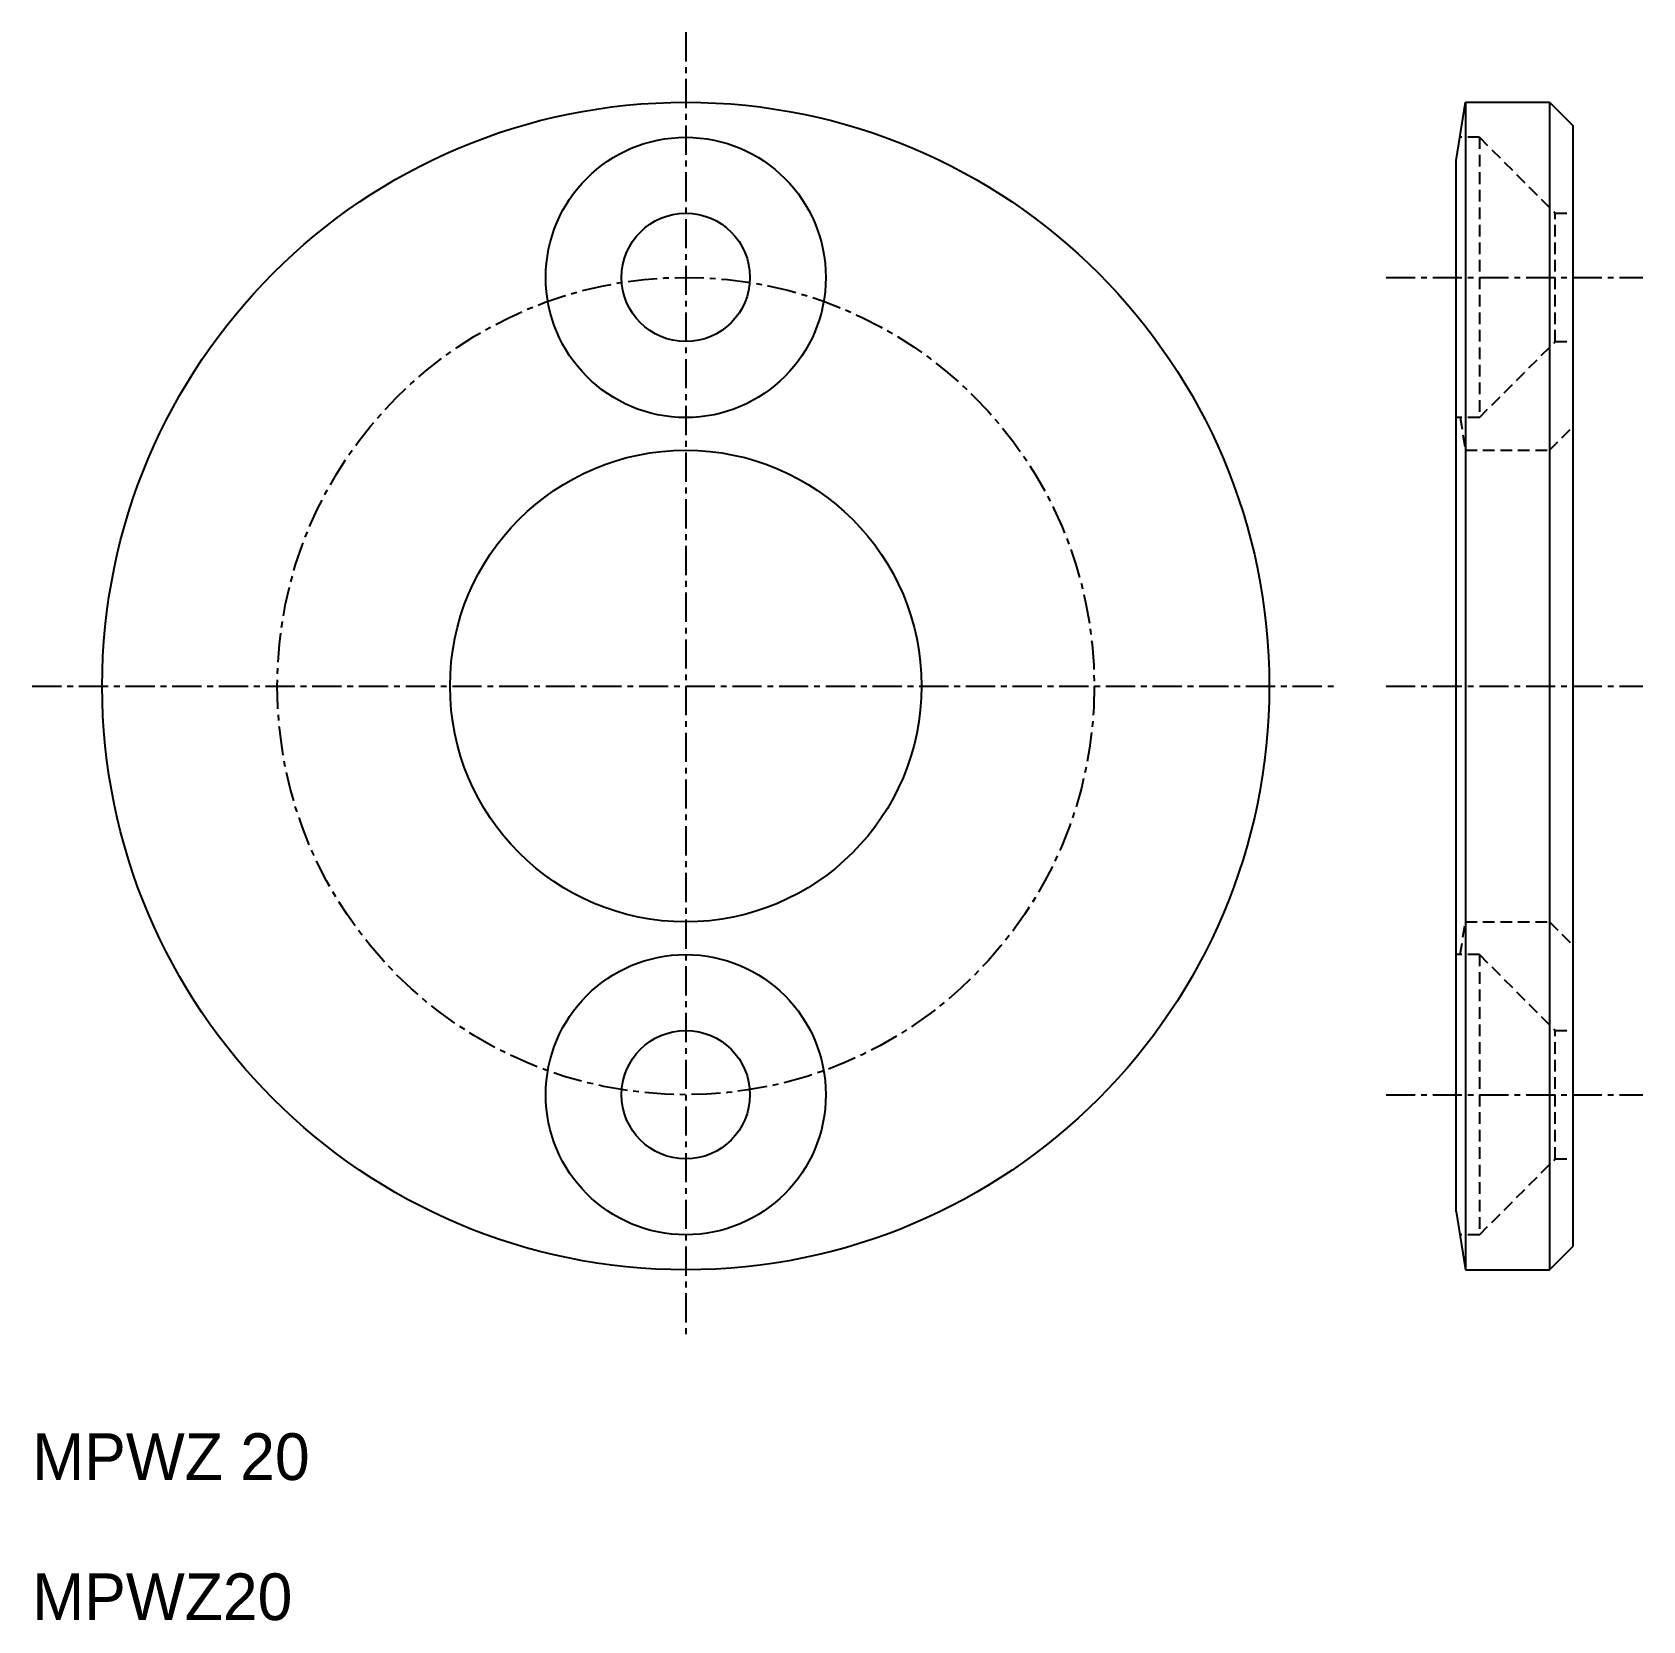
# Model space of a CAD drawing. Extents: x 10 to 79, y 10 to 78.
import ezdxf

# ---------------------------------------------------------------- set-up
doc = ezdxf.new("R2010")
doc.units = 0
doc.linetypes.add('CENTER', pattern=[2, 1.25, -0.25, 0.25, -0.25])
doc.linetypes.add('DASHED', pattern=[0.75, 0.5, -0.25])
doc.layers.get('0').update_dxf_attribs({"linetype": 'CONTINUOUS'})
doc.layers.add('CENTER', color=1, linetype='CENTER')

msp = doc.modelspace()

# ---------------------------------------------------------------- linework, layer by layer
at = {"color": 7, "linetype": 'CONTINUOUS'}
for p, q in [((71, 72.5), (71.4, 75)), ((71.4, 75), (71.4, 25)), ((71.4, 75), (75, 75)), ((75, 75), (75, 25)), ((75, 75), (76, 74)), ((76, 74), (76, 26)), ((71, 27.5), (71, 72.5)), ((71, 27.5), (71.4, 25)), ((75, 25), (76, 26)), ((71.4, 25), (75, 25))]:
    msp.add_line(p, q, dxfattribs=at)
at = {"color": 3, "linetype": 'DASHED'}
for p, q in [((72, 73.5), (71.16, 73.5)), ((72, 73.5), (75.25, 70.25)), ((72, 73.5), (72, 61.5)), ((75.25, 64.75), (75.25, 70.25)), ((75.25, 70.25), (76, 70.25)), ((72, 61.5), (75.25, 64.75)), ((75.25, 64.75), (76, 64.75)), ((72, 61.5), (71, 61.5)), ((71.176, 61.5), (71.4, 60.1)), ((75, 60.1), (76, 61.1)), ((71.4, 60.1), (71.4, 39.9)), ((71.4, 60.1), (75, 60.1)), ((75, 60.1), (75, 39.9)), ((71.176, 38.5), (71.4, 39.9)), ((71.4, 39.9), (75, 39.9)), ((75, 39.9), (76, 38.9)), ((72, 38.5), (71, 38.5)), ((72, 38.5), (72, 26.5)), ((72, 38.5), (75.25, 35.25)), ((75.25, 29.75), (75.25, 35.25)), ((75.25, 35.25), (76, 35.25)), ((72, 26.5), (75.25, 29.75)), ((75.25, 29.75), (76, 29.75)), ((72, 26.5), (71.16, 26.5))]:
    msp.add_line(p, q, dxfattribs=at)
at = {"color": 7, "linetype": 'CONTINUOUS'}
for centre, radius in [((38, 50), 25), ((38, 67.5), 6), ((38, 67.5), 2.75), ((38, 50), 10.1), ((38, 32.5), 6), ((38, 32.5), 2.75)]:
    msp.add_circle(centre, radius, dxfattribs=at)
at = {"layer": 'CENTER', "color": 1, "linetype": 'CENTER'}
for p, q in [((38, 78), (38, 22)), ((68, 67.5), (79, 67.5)), ((10, 50), (66, 50)), ((68, 50), (79, 50)), ((68, 32.5), (79, 32.5))]:
    msp.add_line(p, q, dxfattribs=at)
msp.add_circle((38, 50), 17.5, dxfattribs=at)

# ---------------------------------------------------------------- texts
at = {"color": 7, "linetype": 'CONTINUOUS'}
for s, p in [('MPWZ 20', (10, 16)), ('MPWZ20', (10, 10))]:
    msp.add_text(s, height=2, dxfattribs=at).set_placement(p)

doc.saveas('drawing.dxf')
